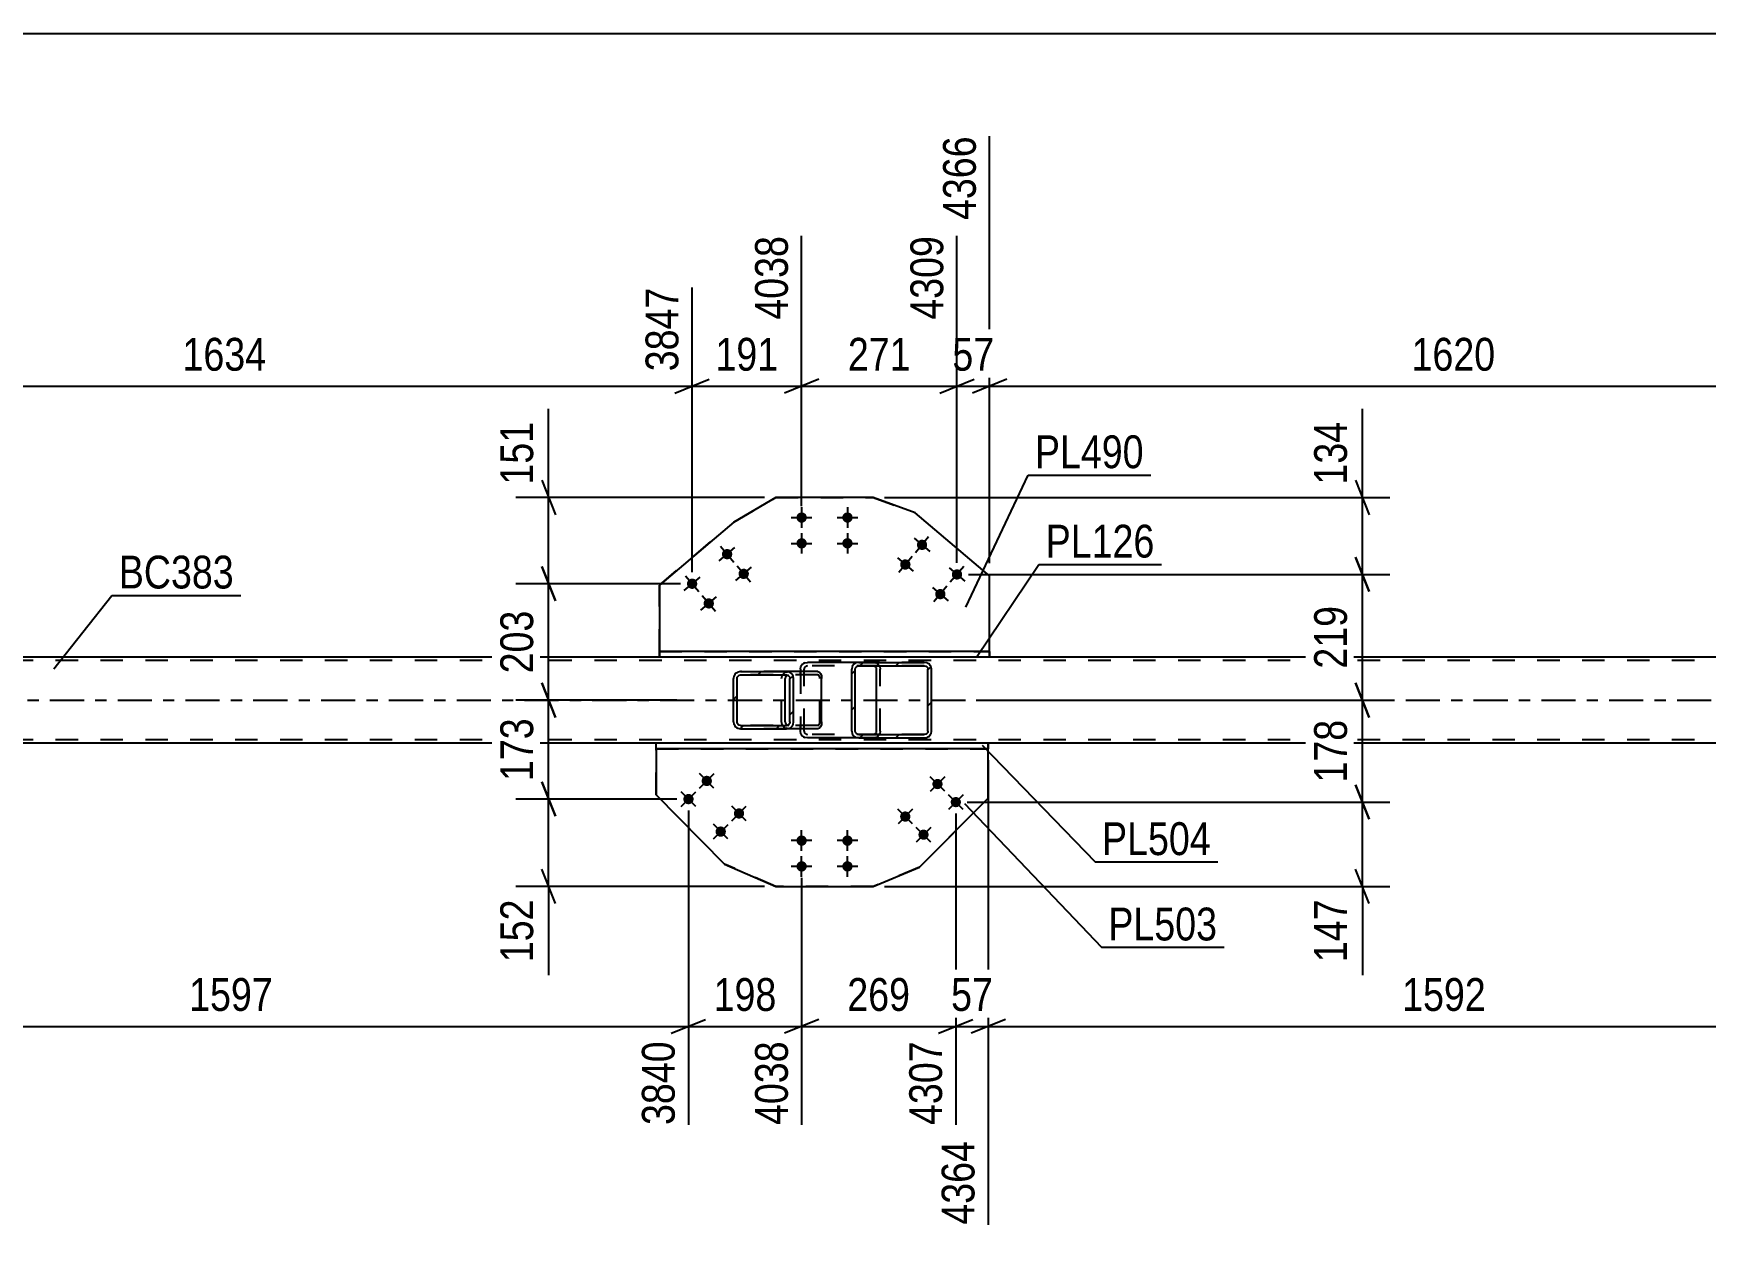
# Model space of a CAD drawing. Header units: millimetres. Extents: x 0 to 1189, y 0 to 841.
# Drawn here: x 207 to 353, y 301.8 to 406.4 of the extents above; entities that cross this region are included whole.
import ezdxf

# ---------------------------------------------------------------- set-up
doc = ezdxf.new("R2010")
doc.units = ezdxf.units.MM
doc.linetypes.add('DXK_LINE_DOT2', pattern=[3.9198, 1.9599, -1.9599])
doc.linetypes.add('DXK_LINE_DOT3', pattern=[5.9187, 2.979, -0.9799, 0.9799, -0.9799])
doc.styles.add('Arial Narrow', font='ARIALN.TTF', dxfattribs={"height": 0.2})

# ---------------------------------------------------------------- blocks, each defined once
blk = doc.blocks.new('Part-570348649-49616 - 49615')
at = {"linetype": 'Continuous'}
h = blk.add_hatch(dxfattribs=at)
h.set_pattern_fill('', scale=0.7, style=0, pattern_type=0)
h.set_pattern_definition([(45, (273.351, 350.3297), (-1.57154, 1.57154), [])])
h.paths.add_polyline_path([(273.4, 350.1), (273.35, 350.33), (273.21, 350.52), (273.01, 350.65), (272.77, 350.7), (268.77, 350.7), (268.53, 350.65), (268.33, 350.52), (268.19, 350.33), (268.14, 350.1), (268.14, 346.3), (268.19, 346.07), (268.33, 345.88), (268.53, 345.75), (268.77, 345.7), (272.77, 345.7), (273.01, 345.75), (273.21, 345.88), (273.35, 346.07), (273.4, 346.3)])
h.paths.add_polyline_path([(273.06, 346.19), (272.99, 346.09), (272.89, 346.02), (272.77, 346), (268.77, 346), (268.65, 346.02), (268.55, 346.09), (268.48, 346.19), (268.46, 346.3), (268.46, 350.1), (268.48, 350.21), (268.55, 350.31), (268.65, 350.38), (268.77, 350.4), (272.77, 350.4), (272.89, 350.38), (272.99, 350.31), (273.06, 350.21), (273.08, 350.1), (273.08, 346.3)])
at = {"color": 2, "linetype": 'Continuous'}
for p, q in [((268.77, 350.7), (268.53, 350.65)), ((268.55, 350.31), (268.65, 350.38)), ((268.65, 350.38), (268.77, 350.4)), ((268.77, 350.7), (272.77, 350.7)), ((268.77, 350.4), (272.77, 350.4)), ((272.86, 350.38), (272.76, 350.31)), ((275.53, 350.7), (272.77, 350.7)), ((273.01, 350.65), (272.77, 350.7)), ((272.77, 350.4), (272.89, 350.38)), ((272.86, 350.38), (272.87, 350.38)), ((272.89, 350.38), (272.99, 350.31)), ((275.53, 350.7), (275.65, 350.65)), ((275.65, 350.65), (275.76, 350.52)), ((275.76, 350.52), (275.83, 350.33)), ((268.19, 350.33), (268.14, 350.1)), ((268.14, 346.3), (268.14, 350.1)), ((268.46, 350.1), (268.48, 350.21)), ((268.46, 346.3), (268.46, 350.1)), ((268.48, 350.21), (268.55, 350.31)), ((272.69, 350.21), (272.66, 350.1)), ((272.66, 346.3), (272.66, 350.1)), ((272.76, 350.31), (272.69, 350.21)), ((272.99, 350.31), (273.06, 350.21)), ((273.06, 350.21), (273.08, 350.1)), ((273.08, 346.3), (273.08, 350.1)), ((273.4, 350.1), (273.35, 350.33)), ((273.4, 346.3), (273.4, 350.1)), ((275.83, 350.33), (275.85, 350.1)), ((275.85, 346.3), (275.85, 350.1)), ((268.14, 346.3), (268.19, 346.07)), ((268.48, 346.19), (268.46, 346.3)), ((268.55, 346.09), (268.48, 346.19)), ((268.65, 346.02), (268.55, 346.09)), ((268.77, 346), (268.65, 346.02)), ((268.77, 346), (272.77, 346)), ((272.66, 346.3), (272.69, 346.19)), ((272.69, 346.19), (272.76, 346.09)), ((272.76, 346.09), (272.86, 346.02)), ((272.89, 346.02), (272.77, 346)), ((272.86, 346.02), (272.87, 346.02)), ((272.99, 346.09), (272.89, 346.02)), ((273.06, 346.19), (272.99, 346.09)), ((273.08, 346.3), (273.06, 346.19)), ((273.35, 346.07), (273.4, 346.3)), ((275.83, 346.07), (275.76, 345.88)), ((275.85, 346.3), (275.83, 346.07)), ((268.53, 345.75), (268.77, 345.7)), ((268.77, 345.7), (272.77, 345.7)), ((272.77, 345.7), (273.01, 345.75)), ((275.53, 345.7), (272.77, 345.7)), ((275.65, 345.75), (275.53, 345.7)), ((275.76, 345.88), (275.65, 345.75))]:
    blk.add_line(p, q, dxfattribs=at)
at = {"color": 7, "linetype": 'DXK_LINE_DOT2'}
for p, q in [((272.77, 350.7), (268.77, 350.7)), ((275.53, 350.4), (268.77, 350.4)), ((272.74, 350.65), (272.98, 350.7)), ((272.87, 350.38), (272.98, 350.4)), ((273.99, 350.4), (273.99, 350.7)), ((275.59, 350.38), (275.53, 350.4)), ((275.64, 350.31), (275.59, 350.38)), ((272.35, 350.1), (272.4, 350.33)), ((272.35, 346.3), (272.35, 350.1)), ((275.68, 350.21), (275.64, 350.31)), ((275.69, 350.1), (275.68, 350.21)), ((275.69, 346.3), (275.69, 350.1)), ((275.53, 346), (268.77, 346)), ((272.4, 346.07), (272.35, 346.3)), ((272.87, 346.02), (272.98, 346)), ((273.99, 345.7), (273.99, 346)), ((275.53, 346), (275.59, 346.02)), ((275.59, 346.02), (275.64, 346.09)), ((275.64, 346.09), (275.68, 346.19)), ((275.68, 346.19), (275.69, 346.3)), ((272.77, 345.7), (268.77, 345.7)), ((272.98, 345.7), (272.74, 345.75))]:
    blk.add_line(p, q, dxfattribs=at)
at = {"color": 2, "linetype": 'Continuous'}
for centre, start, end in [((268.76, 350.08), 111.1027, 156.0528), ((272.79, 350.08), 23.9472, 68.8973), ((268.76, 346.32), 203.9472, 248.8973), ((272.79, 346.32), 291.1027, 336.0528)]:
    blk.add_arc(centre, 0.616, start, end, dxfattribs=at)
at = {"color": 7, "linetype": 'DXK_LINE_DOT2'}
for centre, start, end in [((272.96, 350.08), 111.1035, 156.0537), ((272.96, 346.32), 203.9463, 248.8965)]:
    blk.add_arc(centre, 0.616, start, end, dxfattribs=at)
blk = doc.blocks.new('Part-570348649-49624 - 49615')
at = {"linetype": 'Continuous'}
h = blk.add_hatch(dxfattribs=at)
h.set_pattern_fill('', scale=0.7, style=0, pattern_type=0)
h.set_pattern_definition([(45, (285.3987, 351.1297), (-1.57154, 1.57154), [])])
h.paths.add_polyline_path([(285.45, 350.9), (285.4, 351.13), (285.26, 351.32), (285.06, 351.45), (284.81, 351.5), (279.1, 351.5), (278.86, 351.45), (278.65, 351.32), (278.52, 351.13), (278.47, 350.9), (278.47, 345.5), (278.52, 345.27), (278.65, 345.08), (278.86, 344.95), (279.1, 344.9), (284.81, 344.9), (285.06, 344.95), (285.26, 345.08), (285.4, 345.27), (285.45, 345.5)])
h.paths.add_polyline_path([(285.11, 345.39), (285.04, 345.29), (284.93, 345.22), (284.81, 345.2), (279.1, 345.2), (278.98, 345.22), (278.88, 345.29), (278.81, 345.39), (278.78, 345.5), (278.78, 350.9), (278.81, 351.01), (278.88, 351.11), (278.98, 351.18), (279.1, 351.2), (284.81, 351.2), (284.93, 351.18), (285.04, 351.11), (285.11, 351.01), (285.13, 350.9), (285.13, 345.5)])
at = {"color": 2, "linetype": 'Continuous'}
for p, q in [((273.99, 350.9), (274.04, 351.13)), ((273.99, 350.9), (273.99, 350.7)), ((274.38, 351.45), (274.62, 351.5)), ((279.1, 351.5), (274.62, 351.5)), ((278.52, 351.13), (278.47, 350.9)), ((278.47, 345.5), (278.47, 350.9)), ((278.78, 350.9), (278.81, 351.01)), ((278.78, 345.5), (278.78, 350.9)), ((278.81, 351.01), (278.88, 351.11)), ((279.1, 351.5), (278.86, 351.45)), ((278.88, 351.11), (278.98, 351.18)), ((278.98, 351.18), (279.1, 351.2)), ((279.1, 351.5), (284.81, 351.5)), ((279.1, 351.2), (284.81, 351.2)), ((280.46, 351.18), (280.33, 351.2)), ((280.56, 351.11), (280.46, 351.18)), ((280.63, 351.01), (280.56, 351.11)), ((280.65, 350.9), (280.63, 351.01)), ((280.65, 345.5), (280.65, 350.9)), ((285.06, 351.45), (284.81, 351.5)), ((284.81, 351.2), (284.93, 351.18)), ((284.93, 351.18), (285.04, 351.11)), ((285.04, 351.11), (285.11, 351.01)), ((285.11, 351.01), (285.13, 350.9)), ((285.13, 345.5), (285.13, 350.9)), ((285.45, 350.9), (285.4, 351.13)), ((285.45, 345.5), (285.45, 350.9)), ((273.99, 345.5), (273.99, 345.7)), ((274.04, 345.27), (273.99, 345.5)), ((274.62, 344.9), (274.38, 344.95)), ((279.1, 344.9), (274.62, 344.9)), ((278.47, 345.5), (278.52, 345.27)), ((278.81, 345.39), (278.78, 345.5)), ((278.88, 345.29), (278.81, 345.39)), ((278.86, 344.95), (279.1, 344.9)), ((278.98, 345.22), (278.88, 345.29)), ((279.1, 345.2), (278.98, 345.22)), ((279.1, 345.2), (284.81, 345.2)), ((279.1, 344.9), (284.81, 344.9)), ((280.33, 345.2), (280.46, 345.22)), ((280.46, 345.22), (280.56, 345.29)), ((280.56, 345.29), (280.63, 345.39)), ((280.63, 345.39), (280.65, 345.5)), ((284.93, 345.22), (284.81, 345.2)), ((284.81, 344.9), (285.06, 344.95)), ((285.04, 345.29), (284.93, 345.22)), ((285.11, 345.39), (285.04, 345.29)), ((285.13, 345.5), (285.11, 345.39)), ((285.4, 345.27), (285.45, 345.5))]:
    blk.add_line(p, q, dxfattribs=at)
at = {"color": 7, "linetype": 'DXK_LINE_DOT2'}
for p, q in [((273.99, 350.7), (273.99, 345.7)), ((274.33, 351.01), (274.31, 350.9)), ((274.31, 345.5), (274.31, 350.9)), ((274.4, 351.11), (274.33, 351.01)), ((274.5, 351.18), (274.4, 351.11)), ((274.62, 351.2), (274.5, 351.18)), ((284.81, 351.2), (274.62, 351.2)), ((284.81, 351.5), (279.1, 351.5)), ((280.33, 351.5), (280.58, 351.45)), ((280.92, 351.13), (280.97, 350.9)), ((280.97, 345.5), (280.97, 350.9)), ((274.31, 345.5), (274.33, 345.39)), ((274.33, 345.39), (274.4, 345.29)), ((274.4, 345.29), (274.5, 345.22)), ((274.5, 345.22), (274.62, 345.2)), ((284.81, 345.2), (274.62, 345.2)), ((280.33, 344.9), (279.1, 344.9)), ((280.58, 344.95), (280.33, 344.9)), ((280.33, 344.9), (284.81, 344.9)), ((280.97, 345.5), (280.92, 345.27))]:
    blk.add_line(p, q, dxfattribs=at)
at = {"color": 2, "linetype": 'Continuous'}
for centre, start, end in [((274.6, 350.88), 110.9282, 155.8647), ((279.08, 350.88), 110.9291, 155.8657), ((284.83, 350.88), 24.1343, 69.0709), ((274.6, 345.52), 204.1353, 249.0718), ((279.08, 345.52), 204.1343, 249.0709), ((284.83, 345.52), 290.9291, 335.8657)]:
    blk.add_arc(centre, 0.618, start, end, dxfattribs=at)
at = {"color": 7, "linetype": 'DXK_LINE_DOT2'}
for centre, start, end in [((280.36, 350.88), 24.1353, 69.0718), ((280.36, 345.52), 290.9282, 335.8647)]:
    blk.add_arc(centre, 0.618, start, end, dxfattribs=at)
blk = doc.blocks.new('Part-570348649-49631 - 49615')
at = {"color": 2, "linetype": 'Continuous'}
for p, q in [((261.69, 351.95), (182.86, 351.95)), ((368.65, 351.95), (290.51, 351.95)), ((261.39, 344.45), (184.36, 344.45)), ((367.15, 344.45), (290.39, 344.45))]:
    blk.add_line(p, q, dxfattribs=at)
at = {"color": 7, "linetype": 'DXK_LINE_DOT2'}
for p, q in [((290.51, 351.95), (261.69, 351.95)), ((975.29, 351.65), (143.37, 351.65)), ((975.29, 344.75), (143.37, 344.75)), ((290.39, 344.45), (261.39, 344.45))]:
    blk.add_line(p, q, dxfattribs=at)
at = {"color": 7, "linetype": 'DXK_LINE_DOT3'}
blk.add_line((143.37, 348.2), (975.29, 348.2), dxfattribs=at)
blk = doc.blocks.new('Part-570348649-49680 - 49615')
at = {"color": 2, "linetype": 'Continuous'}
for p, q in [((290.39, 344.45), (261.39, 344.45)), ((261.39, 343.95), (261.39, 344.45)), ((290.39, 343.95), (261.39, 343.95)), ((290.39, 343.95), (290.39, 344.45)), ((290.39, 344.45), (290.39, 343.95))]:
    blk.add_line(p, q, dxfattribs=at)
at = {"color": 7, "linetype": 'DXK_LINE_DOT2'}
for p, q in [((261.39, 343.95), (261.39, 344.45)), ((290.39, 344.45), (290.39, 344.45)), ((290.39, 344.45), (290.39, 344.45)), ((290.39, 343.95), (290.39, 343.95)), ((290.39, 343.95), (290.39, 343.95))]:
    blk.add_line(p, q, dxfattribs=at)
blk = doc.blocks.new('Part-570348649-49696 - 49615')
at = {"color": 2, "linetype": 'Continuous'}
for p, q in [((261.69, 351.95), (261.69, 352.45)), ((290.51, 352.45), (261.69, 352.45)), ((290.51, 351.95), (261.69, 351.95)), ((290.51, 351.95), (290.51, 352.45)), ((290.51, 352.45), (290.51, 351.95))]:
    blk.add_line(p, q, dxfattribs=at)
at = {"color": 7, "linetype": 'DXK_LINE_DOT2'}
for p, q in [((261.69, 352.45), (261.69, 351.95)), ((261.69, 352.45), (261.69, 352.45)), ((261.69, 351.95), (261.69, 351.95)), ((290.51, 352.45), (290.51, 352.45)), ((290.51, 352.45), (290.51, 352.45)), ((290.51, 351.95), (290.51, 351.95)), ((290.51, 351.95), (290.51, 351.95))]:
    blk.add_line(p, q, dxfattribs=at)
blk = doc.blocks.new('Part-570348649-49789 - 49615')
at = {"color": 2, "linetype": 'Continuous'}
for p, q in [((261.39, 343.95), (261.39, 339.93)), ((290.39, 339.66), (290.39, 343.95)), ((267.38, 333.9), (261.39, 339.93)), ((284.4, 333.63), (290.39, 339.66)), ((290.39, 339.66), (290.39, 339.66)), ((267.38, 333.9), (271.85, 331.94)), ((280.35, 331.94), (284.4, 333.63)), ((284.4, 333.63), (284.4, 333.63)), ((271.85, 331.94), (280.35, 331.94)), ((271.85, 331.94), (271.85, 331.94)), ((280.35, 331.94), (280.35, 331.94))]:
    blk.add_line(p, q, dxfattribs=at)
at = {"color": 7, "linetype": 'DXK_LINE_DOT2'}
for p, q in [((290.39, 343.95), (261.39, 343.95)), ((261.39, 343.95), (261.39, 343.95)), ((261.39, 343.95), (290.39, 343.95)), ((261.39, 339.93), (261.39, 343.95)), ((290.39, 343.95), (290.39, 343.95)), ((290.39, 339.66), (290.39, 343.95)), ((290.39, 339.66), (284.4, 333.63)), ((271.85, 331.94), (267.38, 333.9)), ((284.4, 333.63), (280.35, 331.94)), ((280.35, 331.94), (271.85, 331.94))]:
    blk.add_line(p, q, dxfattribs=at)
blk = doc.blocks.new('Part-570348649-49797 - 49615')
at = {"color": 2, "linetype": 'Continuous'}
for p, q in [((271.85, 365.89), (268.18, 363.74)), ((280.35, 365.89), (271.85, 365.89)), ((271.85, 365.89), (271.85, 365.89)), ((284.02, 364.55), (280.35, 365.89)), ((280.35, 365.89), (280.35, 365.89)), ((268.18, 363.74), (261.69, 358.25)), ((268.18, 363.74), (268.18, 363.74)), ((290.51, 359.06), (284.02, 364.55)), ((261.69, 358.25), (261.69, 352.45)), ((261.69, 358.25), (261.69, 358.25)), ((290.51, 352.45), (290.51, 359.06))]:
    blk.add_line(p, q, dxfattribs=at)
at = {"color": 7, "linetype": 'DXK_LINE_DOT2'}
for p, q in [((268.18, 363.74), (271.85, 365.89)), ((271.85, 365.89), (280.35, 365.89)), ((280.35, 365.89), (284.02, 364.55)), ((261.69, 358.25), (268.18, 363.74)), ((261.69, 352.45), (261.69, 358.25)), ((290.51, 352.45), (290.51, 359.06)), ((261.69, 352.45), (290.51, 352.45)), ((261.69, 352.45), (261.69, 352.45)), ((290.51, 352.45), (261.69, 352.45)), ((290.51, 352.45), (290.51, 352.45))]:
    blk.add_line(p, q, dxfattribs=at)
blk = doc.blocks.new('Bolt-570348649-49871 - 49615')
at = {"linetype": 'Continuous'}
for points in [[(266.13, 340.83), (266.06, 340.77), (265.98, 340.73), (265.89, 340.71), (265.79, 340.7), (265.7, 340.72), (265.61, 340.75), (265.53, 340.8), (265.47, 340.87), (265.42, 340.95), (265.38, 341.04), (265.37, 341.13), (265.37, 341.22), (265.4, 341.31), (265.44, 341.4), (265.5, 341.47), (265.57, 341.53), (265.66, 341.57), (265.75, 341.6), (265.84, 341.6), (265.94, 341.59), (266.02, 341.55), (266.1, 341.5), (266.17, 341.43), (266.22, 341.35), (266.25, 341.27), (266.27, 341.17), (266.26, 341.08), (266.24, 340.99), (266.19, 340.9)], [(264.54, 339.25), (264.46, 339.19), (264.38, 339.15), (264.29, 339.12), (264.2, 339.12), (264.1, 339.13), (264.01, 339.17), (263.94, 339.22), (263.87, 339.28), (263.82, 339.36), (263.79, 339.45), (263.77, 339.54), (263.78, 339.64), (263.8, 339.73), (263.84, 339.81), (263.9, 339.89), (263.98, 339.94), (264.06, 339.99), (264.15, 340.01), (264.25, 340.02), (264.34, 340), (264.43, 339.97), (264.5, 339.91), (264.57, 339.85), (264.62, 339.77), (264.66, 339.68), (264.67, 339.59), (264.66, 339.49), (264.64, 339.4), (264.6, 339.32)], [(268.95, 337.99), (268.88, 337.93), (268.8, 337.89), (268.7, 337.87), (268.61, 337.86), (268.52, 337.88), (268.43, 337.91), (268.35, 337.96), (268.28, 338.03), (268.23, 338.11), (268.2, 338.2), (268.19, 338.29), (268.19, 338.38), (268.22, 338.48), (268.26, 338.56), (268.32, 338.63), (268.39, 338.69), (268.48, 338.73), (268.57, 338.76), (268.66, 338.76), (268.75, 338.75), (268.84, 338.71), (268.92, 338.66), (268.99, 338.59), (269.04, 338.52), (269.07, 338.43), (269.08, 338.33), (269.08, 338.24), (269.05, 338.15), (269.01, 338.07)], [(267.36, 336.41), (267.28, 336.35), (267.2, 336.31), (267.11, 336.28), (267.01, 336.28), (266.92, 336.29), (266.83, 336.33), (266.75, 336.38), (266.69, 336.45), (266.64, 336.52), (266.6, 336.61), (266.59, 336.71), (266.59, 336.8), (266.62, 336.89), (266.66, 336.97), (266.72, 337.05), (266.79, 337.11), (266.88, 337.15), (266.97, 337.17), (267.06, 337.18), (267.16, 337.16), (267.24, 337.13), (267.32, 337.08), (267.39, 337.01), (267.44, 336.93), (267.47, 336.84), (267.49, 336.75), (267.48, 336.66), (267.46, 336.56), (267.42, 336.48)]]:
    blk.add_hatch(color=1, dxfattribs=at).paths.add_polyline_path(points)
at = {"color": 1, "linetype": 'Continuous'}
for p, q in [((265.18, 340.52), (266.46, 341.79)), ((266.45, 340.51), (265.18, 341.79)), ((263.58, 338.93), (264.86, 340.2)), ((264.85, 338.93), (263.59, 340.2)), ((268, 337.68), (269.27, 338.95)), ((269.27, 337.67), (268, 338.95)), ((267.67, 336.09), (266.4, 337.37)), ((266.4, 336.09), (267.68, 337.36))]:
    blk.add_line(p, q, dxfattribs=at)
blk = doc.blocks.new('Bolt-570348649-49872 - 49615')
at = {"linetype": 'Continuous'}
for points in [[(274.55, 335.94), (274.54, 335.85), (274.51, 335.76), (274.47, 335.68), (274.4, 335.61), (274.33, 335.55), (274.24, 335.51), (274.15, 335.49), (274.06, 335.49), (273.96, 335.51), (273.88, 335.55), (273.8, 335.61), (273.74, 335.68), (273.69, 335.76), (273.66, 335.85), (273.65, 335.94), (273.66, 336.04), (273.69, 336.13), (273.74, 336.21), (273.8, 336.28), (273.88, 336.33), (273.96, 336.37), (274.06, 336.39), (274.15, 336.39), (274.24, 336.37), (274.33, 336.33), (274.4, 336.28), (274.47, 336.21), (274.51, 336.13), (274.54, 336.04)], [(278.55, 335.94), (278.54, 335.85), (278.51, 335.76), (278.47, 335.68), (278.4, 335.61), (278.33, 335.55), (278.24, 335.51), (278.15, 335.49), (278.06, 335.49), (277.96, 335.51), (277.88, 335.55), (277.8, 335.61), (277.74, 335.68), (277.69, 335.76), (277.66, 335.85), (277.65, 335.94), (277.66, 336.04), (277.69, 336.13), (277.74, 336.21), (277.8, 336.28), (277.88, 336.33), (277.96, 336.37), (278.06, 336.39), (278.15, 336.39), (278.24, 336.37), (278.33, 336.33), (278.4, 336.28), (278.47, 336.21), (278.51, 336.13), (278.54, 336.04)], [(274.55, 333.69), (274.54, 333.6), (274.51, 333.51), (274.47, 333.43), (274.4, 333.36), (274.33, 333.3), (274.24, 333.26), (274.15, 333.24), (274.06, 333.24), (273.96, 333.26), (273.88, 333.3), (273.8, 333.36), (273.74, 333.43), (273.69, 333.51), (273.66, 333.6), (273.65, 333.69), (273.66, 333.79), (273.69, 333.88), (273.74, 333.96), (273.8, 334.03), (273.88, 334.08), (273.96, 334.12), (274.06, 334.14), (274.15, 334.14), (274.24, 334.12), (274.33, 334.08), (274.4, 334.03), (274.47, 333.96), (274.51, 333.88), (274.54, 333.79)], [(278.55, 333.69), (278.54, 333.6), (278.51, 333.51), (278.47, 333.43), (278.4, 333.36), (278.33, 333.3), (278.24, 333.26), (278.15, 333.24), (278.06, 333.24), (277.96, 333.26), (277.88, 333.3), (277.8, 333.36), (277.74, 333.43), (277.69, 333.51), (277.66, 333.6), (277.65, 333.69), (277.66, 333.79), (277.69, 333.88), (277.74, 333.96), (277.8, 334.03), (277.88, 334.08), (277.96, 334.12), (278.06, 334.14), (278.15, 334.14), (278.24, 334.12), (278.33, 334.08), (278.4, 334.03), (278.47, 333.96), (278.51, 333.88), (278.54, 333.79)]]:
    blk.add_hatch(color=1, dxfattribs=at).paths.add_polyline_path(points)
at = {"color": 1, "linetype": 'Continuous'}
for p, q in [((275, 335.94), (273.2, 335.94)), ((274.1, 335.04), (274.1, 336.84)), ((279, 335.94), (277.2, 335.94)), ((278.1, 335.04), (278.1, 336.84)), ((274.1, 332.79), (274.1, 334.59)), ((278.1, 332.79), (278.1, 334.59)), ((275, 333.69), (273.2, 333.69)), ((279, 333.69), (277.2, 333.69))]:
    blk.add_line(p, q, dxfattribs=at)
blk = doc.blocks.new('Bolt-570348649-49873 - 49615')
at = {"linetype": 'Continuous'}
for points in [[(285.65, 340.56, -1), (286.28, 341.2, -1)], [(287.25, 338.98, -1), (287.88, 339.62, -1)], [(282.83, 337.72, -1), (283.47, 338.36, -1)], [(284.43, 336.14, -1), (285.06, 336.78, -1)]]:
    blk.add_hatch(color=1, dxfattribs=at).paths.add_polyline_path(points)
at = {"color": 1, "linetype": 'Continuous'}
for p, q in [((286.61, 340.25), (285.33, 341.52)), ((286.6, 341.52), (285.33, 340.24)), ((283.78, 338.68), (282.52, 337.41)), ((288.2, 339.94), (286.93, 338.66)), ((288.2, 338.66), (286.93, 339.93)), ((283.79, 337.41), (282.51, 338.68)), ((285.38, 337.1), (284.11, 335.82)), ((285.38, 335.82), (284.11, 337.09))]:
    blk.add_line(p, q, dxfattribs=at)
blk = doc.blocks.new('Bolt-570348649-49890 - 49615')
at = {"linetype": 'Continuous'}
for points in [[(284.95, 361.47), (284.89, 361.4), (284.81, 361.35), (284.72, 361.32), (284.62, 361.31), (284.53, 361.32), (284.44, 361.34), (284.36, 361.39), (284.29, 361.45), (284.23, 361.52), (284.19, 361.61), (284.16, 361.7), (284.16, 361.79), (284.18, 361.88), (284.21, 361.97), (284.27, 362.05), (284.33, 362.11), (284.41, 362.16), (284.5, 362.2), (284.6, 362.21), (284.69, 362.2), (284.78, 362.18), (284.86, 362.13), (284.94, 362.07), (284.99, 362), (285.03, 361.91), (285.06, 361.82), (285.06, 361.73), (285.04, 361.63), (285.01, 361.55)], [(283.5, 359.75), (283.43, 359.69), (283.35, 359.64), (283.26, 359.6), (283.17, 359.59), (283.08, 359.6), (282.99, 359.62), (282.9, 359.67), (282.83, 359.73), (282.77, 359.8), (282.73, 359.89), (282.71, 359.98), (282.71, 360.07), (282.72, 360.17), (282.76, 360.25), (282.81, 360.33), (282.88, 360.4), (282.96, 360.45), (283.05, 360.48), (283.14, 360.49), (283.24, 360.48), (283.33, 360.46), (283.41, 360.41), (283.48, 360.35), (283.54, 360.28), (283.58, 360.19), (283.6, 360.1), (283.61, 360.01), (283.59, 359.92), (283.55, 359.83)], [(288.01, 358.88), (287.94, 358.82), (287.86, 358.77), (287.77, 358.74), (287.68, 358.73), (287.58, 358.73), (287.49, 358.76), (287.41, 358.8), (287.34, 358.86), (287.28, 358.94), (287.24, 359.02), (287.22, 359.11), (287.22, 359.21), (287.23, 359.3), (287.27, 359.39), (287.32, 359.47), (287.39, 359.53), (287.47, 359.58), (287.56, 359.61), (287.65, 359.62), (287.74, 359.62), (287.83, 359.59), (287.92, 359.55), (287.99, 359.49), (288.05, 359.41), (288.09, 359.33), (288.11, 359.24), (288.11, 359.14), (288.1, 359.05), (288.06, 358.96)], [(286.55, 357.17), (286.49, 357.1), (286.41, 357.05), (286.32, 357.02), (286.22, 357.01), (286.13, 357.01), (286.04, 357.04), (285.96, 357.09), (285.89, 357.15), (285.83, 357.22), (285.79, 357.31), (285.76, 357.4), (285.76, 357.49), (285.78, 357.58), (285.81, 357.67), (285.87, 357.75), (285.94, 357.81), (286.01, 357.86), (286.1, 357.89), (286.2, 357.91), (286.29, 357.9), (286.38, 357.87), (286.46, 357.83), (286.54, 357.77), (286.59, 357.69), (286.63, 357.61), (286.66, 357.52), (286.66, 357.42), (286.64, 357.33), (286.61, 357.24)]]:
    blk.add_hatch(color=1, dxfattribs=at).paths.add_polyline_path(points)
at = {"color": 1, "linetype": 'Continuous'}
for p, q in [((283.92, 362.34), (285.3, 361.18)), ((285.19, 362.45), (284.03, 361.07)), ((282.47, 360.62), (283.84, 359.46)), ((283.74, 360.73), (282.58, 359.35)), ((286.98, 359.76), (288.35, 358.59)), ((288.25, 359.86), (287.08, 358.49)), ((285.52, 358.04), (286.9, 356.88)), ((286.79, 358.14), (285.63, 356.77))]:
    blk.add_line(p, q, dxfattribs=at)
blk = doc.blocks.new('Bolt-570348649-49891 - 49615')
at = {"linetype": 'Continuous'}
for points in [[(274.55, 364.14), (274.54, 364.05), (274.51, 363.96), (274.47, 363.88), (274.4, 363.81), (274.33, 363.75), (274.24, 363.71), (274.15, 363.69), (274.06, 363.69), (273.96, 363.71), (273.88, 363.75), (273.8, 363.81), (273.74, 363.88), (273.69, 363.96), (273.66, 364.05), (273.65, 364.14), (273.66, 364.24), (273.69, 364.33), (273.74, 364.41), (273.8, 364.48), (273.88, 364.53), (273.96, 364.57), (274.06, 364.59), (274.15, 364.59), (274.24, 364.57), (274.33, 364.53), (274.4, 364.48), (274.47, 364.41), (274.51, 364.33), (274.54, 364.24)], [(278.55, 364.14), (278.54, 364.05), (278.51, 363.96), (278.47, 363.88), (278.4, 363.81), (278.33, 363.75), (278.24, 363.71), (278.15, 363.69), (278.06, 363.69), (277.96, 363.71), (277.88, 363.75), (277.8, 363.81), (277.74, 363.88), (277.69, 363.96), (277.66, 364.05), (277.65, 364.14), (277.66, 364.24), (277.69, 364.33), (277.74, 364.41), (277.8, 364.48), (277.88, 364.53), (277.96, 364.57), (278.06, 364.59), (278.15, 364.59), (278.24, 364.57), (278.33, 364.53), (278.4, 364.48), (278.47, 364.41), (278.51, 364.33), (278.54, 364.24)], [(274.55, 361.89), (274.54, 361.8), (274.51, 361.71), (274.47, 361.63), (274.4, 361.56), (274.33, 361.5), (274.24, 361.46), (274.15, 361.44), (274.06, 361.44), (273.96, 361.46), (273.88, 361.5), (273.8, 361.56), (273.74, 361.63), (273.69, 361.71), (273.66, 361.8), (273.65, 361.89), (273.66, 361.99), (273.69, 362.08), (273.74, 362.16), (273.8, 362.23), (273.88, 362.28), (273.96, 362.32), (274.06, 362.34), (274.15, 362.34), (274.24, 362.32), (274.33, 362.28), (274.4, 362.23), (274.47, 362.16), (274.51, 362.08), (274.54, 361.99)], [(278.55, 361.89), (278.54, 361.8), (278.51, 361.71), (278.47, 361.63), (278.4, 361.56), (278.33, 361.5), (278.24, 361.46), (278.15, 361.44), (278.06, 361.44), (277.96, 361.46), (277.88, 361.5), (277.8, 361.56), (277.74, 361.63), (277.69, 361.71), (277.66, 361.8), (277.65, 361.89), (277.66, 361.99), (277.69, 362.08), (277.74, 362.16), (277.8, 362.23), (277.88, 362.28), (277.96, 362.32), (278.06, 362.34), (278.15, 362.34), (278.24, 362.32), (278.33, 362.28), (278.4, 362.23), (278.47, 362.16), (278.51, 362.08), (278.54, 361.99)]]:
    blk.add_hatch(color=1, dxfattribs=at).paths.add_polyline_path(points)
at = {"color": 1, "linetype": 'Continuous'}
for p, q in [((274.1, 365.04), (274.1, 363.24)), ((278.1, 365.04), (278.1, 363.24)), ((273.2, 364.14), (275, 364.14)), ((277.2, 364.14), (279, 364.14)), ((274.1, 362.79), (274.1, 360.99)), ((278.1, 362.79), (278.1, 360.99)), ((273.2, 361.89), (275, 361.89)), ((277.2, 361.89), (279, 361.89))]:
    blk.add_line(p, q, dxfattribs=at)
blk = doc.blocks.new('Bolt-570348649-49892 - 49615')
at = {"linetype": 'Continuous'}
for points in [[(267.94, 361.24), (267.99, 361.16), (268.03, 361.07), (268.04, 360.98), (268.04, 360.89), (268.02, 360.79), (267.98, 360.71), (267.92, 360.64), (267.85, 360.57), (267.76, 360.53), (267.67, 360.5), (267.58, 360.5), (267.49, 360.51), (267.4, 360.54), (267.32, 360.59), (267.25, 360.66), (267.2, 360.73), (267.16, 360.82), (267.15, 360.91), (267.15, 361.01), (267.17, 361.1), (267.21, 361.18), (267.27, 361.26), (267.34, 361.32), (267.42, 361.36), (267.51, 361.39), (267.61, 361.4), (267.7, 361.38), (267.79, 361.35), (267.87, 361.3)], [(269.39, 359.52), (269.44, 359.44), (269.48, 359.35), (269.5, 359.26), (269.49, 359.17), (269.47, 359.08), (269.43, 358.99), (269.37, 358.92), (269.3, 358.86), (269.22, 358.81), (269.13, 358.79), (269.03, 358.78), (268.94, 358.79), (268.85, 358.82), (268.77, 358.87), (268.7, 358.94), (268.65, 359.02), (268.62, 359.1), (268.6, 359.2), (268.6, 359.29), (268.62, 359.38), (268.66, 359.47), (268.72, 359.54), (268.79, 359.6), (268.88, 359.65), (268.97, 359.67), (269.06, 359.68), (269.15, 359.67), (269.24, 359.63), (269.32, 359.58)], [(264.88, 358.65), (264.94, 358.58), (264.97, 358.49), (264.99, 358.4), (264.99, 358.3), (264.96, 358.21), (264.92, 358.13), (264.87, 358.05), (264.79, 357.99), (264.71, 357.95), (264.62, 357.92), (264.53, 357.91), (264.43, 357.93), (264.34, 357.96), (264.26, 358.01), (264.2, 358.07), (264.14, 358.15), (264.11, 358.24), (264.09, 358.33), (264.09, 358.42), (264.12, 358.52), (264.16, 358.6), (264.22, 358.67), (264.29, 358.73), (264.37, 358.78), (264.46, 358.81), (264.55, 358.81), (264.65, 358.8), (264.74, 358.77), (264.82, 358.72)], [(266.34, 356.94), (266.39, 356.86), (266.43, 356.77), (266.44, 356.68), (266.44, 356.58), (266.42, 356.49), (266.38, 356.41), (266.32, 356.33), (266.25, 356.27), (266.16, 356.23), (266.07, 356.2), (265.98, 356.2), (265.89, 356.21), (265.8, 356.24), (265.72, 356.29), (265.65, 356.35), (265.6, 356.43), (265.56, 356.52), (265.54, 356.61), (265.55, 356.71), (265.57, 356.8), (265.61, 356.88), (265.67, 356.96), (265.74, 357.02), (265.82, 357.06), (265.91, 357.09), (266.01, 357.09), (266.1, 357.08), (266.19, 357.05), (266.27, 357)]]:
    blk.add_hatch(color=1, dxfattribs=at).paths.add_polyline_path(points)
at = {"color": 1, "linetype": 'Continuous'}
for p, q in [((266.91, 360.37), (268.28, 361.53)), ((267.01, 361.63), (268.18, 360.26)), ((268.36, 358.65), (269.73, 359.81)), ((268.47, 359.92), (269.63, 358.54)), ((263.85, 357.78), (265.23, 358.94)), ((263.96, 359.05), (265.12, 357.68)), ((265.31, 356.06), (266.68, 357.23)), ((265.41, 357.33), (266.57, 355.96))]:
    blk.add_line(p, q, dxfattribs=at)
blk = doc.blocks.new('StraightDimension-570348649-63611 - 49615')
at = {"color": 7, "linetype": 'Continuous'}
for p, q in [((251.41, 359.86), (252.61, 356.86)), ((263.54, 358.36), (249.16, 358.36)), ((252.01, 348.2), (252.01, 358.36)), ((252.61, 346.7), (251.41, 349.7)), ((263.22, 348.2), (249.16, 348.2))]:
    blk.add_line(p, q, dxfattribs=at)
at = {"color": 0}
blk.add_wipeout([(251.26, 356.62), (247.06, 356.62), (247.06, 349.94), (251.26, 349.94)], dxfattribs=at)
at = {"color": 3, "style": 'Arial Narrow'}
blk.add_text('203', height=2.863, rotation=90.0002, dxfattribs=at).set_placement((250.66, 350.54))
blk = doc.blocks.new('StraightDimension-570348649-53683 - 49615')
at = {"color": 7, "linetype": 'Continuous'}
for p, q in [((184.36, 342.95), (184.36, 302.42)), ((264.22, 338.57), (264.22, 311.12)), ((185.86, 320.33), (182.86, 319.13)), ((184.36, 319.73), (264.22, 319.73)), ((262.72, 319.13), (265.72, 320.33))]:
    blk.add_line(p, q, dxfattribs=at)
at = {"color": 0}
blk.add_wipeout([(228.55, 320.48), (228.55, 324.68), (220.03, 324.68), (220.03, 320.48)], dxfattribs=at)
at = {"color": 3, "style": 'Arial Narrow'}
blk.add_text('1597', height=2.863, dxfattribs=at).set_placement((220.63, 321.08))
at = {"color": 0, "linetype": 'Continuous'}
blk.add_wipeout([(263.62, 319.03), (259.42, 319.03), (259.42, 310.52), (263.62, 310.52)], dxfattribs=at)
at = {"color": 3, "linetype": 'Continuous', "style": 'Arial Narrow'}
blk.add_text('3840', height=2.863, rotation=90.0002, dxfattribs=at).set_placement((263.02, 311.12))
blk = doc.blocks.new('StraightDimension-570348649-53681 - 49615')
at = {"color": 7, "linetype": 'Continuous'}
for p, q in [((287.56, 338.3), (287.56, 311.12)), ((274.1, 332.69), (274.1, 311.12)), ((275.6, 320.33), (272.6, 319.13)), ((274.1, 319.73), (287.56, 319.73)), ((286.06, 319.13), (289.06, 320.33))]:
    blk.add_line(p, q, dxfattribs=at)
at = {"color": 0}
blk.add_wipeout([(284.18, 320.48), (284.18, 324.68), (277.49, 324.68), (277.49, 320.48)], dxfattribs=at)
at = {"color": 3, "style": 'Arial Narrow'}
blk.add_text('269', height=2.863, dxfattribs=at).set_placement((278.09, 321.08))
at = {"color": 0, "linetype": 'Continuous'}
blk.add_wipeout([(286.96, 319.03), (282.76, 319.03), (282.76, 310.52), (286.96, 310.52)], dxfattribs=at)
at = {"color": 3, "linetype": 'Continuous', "style": 'Arial Narrow'}
blk.add_text('4307', height=2.863, rotation=90.0002, dxfattribs=at).set_placement((286.36, 311.12))
blk = doc.blocks.new('StraightDimension-570348649-51366 - 49615')
at = {"color": 7, "linetype": 'Continuous'}
for p, q in [((290.51, 360.17), (290.51, 397.43)), ((371.5, 357.94), (371.5, 384.23)), ((292.01, 376.21), (289.01, 375.01)), ((290.51, 375.61), (371.5, 375.61)), ((370, 375.01), (373, 376.21))]:
    blk.add_line(p, q, dxfattribs=at)
at = {"color": 0}
blk.add_wipeout([(335.26, 376.36), (335.26, 380.56), (326.75, 380.56), (326.75, 376.36)], dxfattribs=at)
at = {"color": 3, "style": 'Arial Narrow'}
blk.add_text('1620', height=2.863, dxfattribs=at).set_placement((327.35, 376.96))
at = {"color": 0, "linetype": 'Continuous'}
blk.add_wipeout([(370.9, 384.83), (366.7, 384.83), (366.7, 376.31), (370.9, 376.31)], dxfattribs=at)
at = {"color": 3, "linetype": 'Continuous', "style": 'Arial Narrow'}
blk.add_text('5986', height=2.863, rotation=90.0002, dxfattribs=at).set_placement((370.3, 376.91))
blk = doc.blocks.new('StraightDimension-570348649-51367 - 49615')
at = {"color": 7, "linetype": 'Continuous'}
for p, q in [((290.51, 360.17), (290.51, 397.43)), ((287.66, 360.18), (287.66, 388.73)), ((286.16, 375.01), (289.16, 376.21)), ((287.66, 375.61), (290.51, 375.61)), ((292.01, 376.21), (289.01, 375.01))]:
    blk.add_line(p, q, dxfattribs=at)
at = {"color": 0, "linetype": 'Continuous'}
blk.add_wipeout([(289.91, 398.03), (285.71, 398.03), (285.71, 389.51), (289.91, 389.51)], dxfattribs=at)
at = {"color": 0}
blk.add_wipeout([(291.52, 376.36), (291.52, 380.56), (286.66, 380.56), (286.66, 376.36)], dxfattribs=at)
at = {"color": 3, "linetype": 'Continuous', "style": 'Arial Narrow'}
blk.add_text('4366', height=2.863, rotation=90.0002, dxfattribs=at).set_placement((289.31, 390.11))
at = {"color": 3, "style": 'Arial Narrow'}
blk.add_text('57', height=2.863, dxfattribs=at).set_placement((287.26, 376.96))
blk = doc.blocks.new('StraightDimension-570348649-51368 - 49615')
at = {"color": 7, "linetype": 'Continuous'}
for p, q in [((274.1, 365.14), (274.1, 388.73)), ((287.66, 360.18), (287.66, 388.73)), ((275.6, 376.21), (272.6, 375.01)), ((274.1, 375.61), (287.66, 375.61)), ((286.16, 375.01), (289.16, 376.21))]:
    blk.add_line(p, q, dxfattribs=at)
at = {"color": 0}
blk.add_wipeout([(284.23, 376.36), (284.23, 380.56), (277.54, 380.56), (277.54, 376.36)], dxfattribs=at)
at = {"color": 3, "style": 'Arial Narrow'}
blk.add_text('271', height=2.863, dxfattribs=at).set_placement((278.14, 376.96))
at = {"color": 0, "linetype": 'Continuous'}
blk.add_wipeout([(287.06, 389.33), (282.86, 389.33), (282.86, 380.81), (287.06, 380.81)], dxfattribs=at)
at = {"color": 3, "linetype": 'Continuous', "style": 'Arial Narrow'}
blk.add_text('4309', height=2.863, rotation=90.0002, dxfattribs=at).set_placement((286.46, 381.41))
blk = doc.blocks.new('StraightDimension-570348649-51369 - 49615')
at = {"color": 7, "linetype": 'Continuous'}
for p, q in [((274.1, 365.14), (274.1, 388.73)), ((264.54, 359.36), (264.54, 384.23)), ((263.04, 375.01), (266.04, 376.21)), ((264.54, 375.61), (274.1, 375.61)), ((275.6, 376.21), (272.6, 375.01))]:
    blk.add_line(p, q, dxfattribs=at)
at = {"color": 0}
blk.add_wipeout([(272.66, 376.36), (272.66, 380.56), (265.98, 380.56), (265.98, 376.36)], dxfattribs=at)
at = {"color": 3, "style": 'Arial Narrow'}
blk.add_text('191', height=2.863, dxfattribs=at).set_placement((266.58, 376.96))
at = {"color": 0, "linetype": 'Continuous'}
blk.add_wipeout([(273.5, 389.33), (269.3, 389.33), (269.3, 380.81), (273.5, 380.81)], dxfattribs=at)
at = {"color": 3, "linetype": 'Continuous', "style": 'Arial Narrow'}
blk.add_text('4038', height=2.863, rotation=90.0002, dxfattribs=at).set_placement((272.9, 381.41))
blk = doc.blocks.new('StraightDimension-570348649-51370 - 49615')
at = {"color": 7, "linetype": 'Continuous'}
for p, q in [((182.86, 357.83), (182.86, 397.43)), ((264.54, 359.36), (264.54, 384.23)), ((184.36, 376.21), (181.36, 375.01)), ((182.86, 375.61), (264.54, 375.61)), ((263.04, 375.01), (266.04, 376.21))]:
    blk.add_line(p, q, dxfattribs=at)
at = {"color": 0}
blk.add_wipeout([(227.96, 376.36), (227.96, 380.56), (219.45, 380.56), (219.45, 376.36)], dxfattribs=at)
at = {"color": 3, "style": 'Arial Narrow'}
blk.add_text('1634', height=2.863, dxfattribs=at).set_placement((220.05, 376.96))
at = {"color": 0, "linetype": 'Continuous'}
blk.add_wipeout([(263.94, 384.83), (259.74, 384.83), (259.74, 376.31), (263.94, 376.31)], dxfattribs=at)
at = {"color": 3, "linetype": 'Continuous', "style": 'Arial Narrow'}
blk.add_text('3847', height=2.863, rotation=90.0002, dxfattribs=at).set_placement((263.34, 376.91))
blk = doc.blocks.new('StraightDimension-570348649-53679 - 49615')
at = {"color": 7, "linetype": 'Continuous'}
for p, q in [((290.39, 342.95), (290.39, 302.42)), ((369.98, 338.57), (369.98, 311.12)), ((291.89, 320.33), (288.89, 319.13)), ((290.39, 319.73), (369.98, 319.73)), ((368.48, 319.13), (371.48, 320.33))]:
    blk.add_line(p, q, dxfattribs=at)
at = {"color": 0}
blk.add_wipeout([(334.44, 320.48), (334.44, 324.68), (325.93, 324.68), (325.93, 320.48)], dxfattribs=at)
at = {"color": 3, "style": 'Arial Narrow'}
blk.add_text('1592', height=2.863, dxfattribs=at).set_placement((326.53, 321.08))
at = {"color": 0, "linetype": 'Continuous'}
blk.add_wipeout([(369.38, 319.03), (365.18, 319.03), (365.18, 310.52), (369.38, 310.52)], dxfattribs=at)
at = {"color": 3, "linetype": 'Continuous', "style": 'Arial Narrow'}
blk.add_text('5956', height=2.863, rotation=90.0002, dxfattribs=at).set_placement((368.78, 311.12))
blk = doc.blocks.new('StraightDimension-570348649-53680 - 49615')
at = {"color": 7, "linetype": 'Continuous'}
for p, q in [((290.39, 342.95), (290.39, 302.42)), ((287.56, 338.3), (287.56, 311.12)), ((286.06, 319.13), (289.06, 320.33)), ((287.56, 319.73), (290.39, 319.73)), ((291.89, 320.33), (288.89, 319.13))]:
    blk.add_line(p, q, dxfattribs=at)
at = {"color": 0}
blk.add_wipeout([(291.41, 320.48), (291.41, 324.68), (286.55, 324.68), (286.55, 320.48)], dxfattribs=at)
at = {"color": 0, "linetype": 'Continuous'}
blk.add_wipeout([(289.79, 310.33), (285.59, 310.33), (285.59, 301.82), (289.79, 301.82)], dxfattribs=at)
at = {"color": 3, "style": 'Arial Narrow'}
blk.add_text('57', height=2.863, dxfattribs=at).set_placement((287.15, 321.08))
at = {"color": 3, "linetype": 'Continuous', "style": 'Arial Narrow'}
blk.add_text('4364', height=2.863, rotation=90.0002, dxfattribs=at).set_placement((289.19, 302.42))
blk = doc.blocks.new('StraightDimension-570348649-53682 - 49615')
at = {"color": 7, "linetype": 'Continuous'}
for p, q in [((264.22, 338.57), (264.22, 311.12)), ((274.1, 332.69), (274.1, 311.12)), ((262.72, 319.13), (265.72, 320.33)), ((264.22, 319.73), (274.1, 319.73)), ((275.6, 320.33), (272.6, 319.13))]:
    blk.add_line(p, q, dxfattribs=at)
at = {"color": 0}
blk.add_wipeout([(272.5, 320.48), (272.5, 324.68), (265.82, 324.68), (265.82, 320.48)], dxfattribs=at)
at = {"color": 0, "linetype": 'Continuous'}
blk.add_wipeout([(273.5, 319.03), (269.3, 319.03), (269.3, 310.52), (273.5, 310.52)], dxfattribs=at)
at = {"color": 3, "style": 'Arial Narrow'}
blk.add_text('198', height=2.863, dxfattribs=at).set_placement((266.42, 321.08))
at = {"color": 3, "linetype": 'Continuous', "style": 'Arial Narrow'}
blk.add_text('4038', height=2.863, rotation=90.0002, dxfattribs=at).set_placement((272.9, 311.12))
blk = doc.blocks.new('StraightDimension-570348649-54212 - 49615')
at = {"color": 7, "linetype": 'Continuous'}
blk.add_line((132.52, 406.4), (986.15, 406.4), dxfattribs=at)
blk = doc.blocks.new('StraightDimension-570348649-63613 - 49615')
at = {"color": 7, "linetype": 'Continuous'}
for p, q in [((251.41, 341.07), (252.61, 338.07)), ((263.22, 339.57), (249.16, 339.57)), ((252.01, 331.94), (252.01, 339.57)), ((252.61, 330.44), (251.41, 333.44)), ((270.85, 331.94), (249.16, 331.94)), ((252.01, 331.94), (252.01, 324.21)), ((252.01, 331.94), (252.01, 324.21))]:
    blk.add_line(p, q, dxfattribs=at)
at = {"color": 0}
blk.add_wipeout([(251.26, 331.42), (247.06, 331.42), (247.06, 324.73), (251.26, 324.73)], dxfattribs=at)
at = {"color": 3, "style": 'Arial Narrow'}
blk.add_text('152', height=2.863, rotation=90.0002, dxfattribs=at).set_placement((250.66, 325.33))
blk = doc.blocks.new('StraightDimension-570348649-63610 - 49615')
at = {"color": 7, "linetype": 'Continuous'}
for p, q in [((252.01, 365.89), (252.01, 373.63)), ((252.01, 365.89), (252.01, 373.63)), ((251.41, 367.39), (252.61, 364.39)), ((270.85, 365.89), (249.16, 365.89)), ((252.01, 358.36), (252.01, 365.89)), ((252.61, 356.86), (251.41, 359.86)), ((263.54, 358.36), (249.16, 358.36))]:
    blk.add_line(p, q, dxfattribs=at)
at = {"color": 0}
blk.add_wipeout([(251.26, 373.1), (247.06, 373.1), (247.06, 366.42), (251.26, 366.42)], dxfattribs=at)
at = {"color": 3, "style": 'Arial Narrow'}
blk.add_text('151', height=2.863, rotation=90.0002, dxfattribs=at).set_placement((250.66, 367.02))
blk = doc.blocks.new('StraightDimension-570348649-63612 - 49615')
at = {"color": 7, "linetype": 'Continuous'}
for p, q in [((251.41, 349.7), (252.61, 346.7)), ((263.22, 348.2), (249.16, 348.2)), ((252.01, 339.57), (252.01, 348.2)), ((252.61, 338.07), (251.41, 341.07)), ((263.22, 339.57), (249.16, 339.57))]:
    blk.add_line(p, q, dxfattribs=at)
at = {"color": 0}
blk.add_wipeout([(251.26, 347.23), (247.06, 347.23), (247.06, 340.54), (251.26, 340.54)], dxfattribs=at)
at = {"color": 3, "style": 'Arial Narrow'}
blk.add_text('173', height=2.863, rotation=90.0002, dxfattribs=at).set_placement((250.66, 341.14))
blk = doc.blocks.new('StraightDimension-570348649-64383 - 49615')
at = {"color": 7, "linetype": 'Continuous'}
for p, q in [((323.06, 365.89), (323.06, 373.63)), ((323.06, 365.89), (323.06, 373.63)), ((322.46, 367.39), (323.66, 364.39)), ((281.35, 365.89), (325.46, 365.89)), ((323.06, 359.18), (323.06, 365.89)), ((323.66, 357.68), (322.46, 360.68)), ((288.66, 359.18), (325.46, 359.18))]:
    blk.add_line(p, q, dxfattribs=at)
at = {"color": 0}
blk.add_wipeout([(322.31, 373.1), (318.11, 373.1), (318.11, 366.42), (322.31, 366.42)], dxfattribs=at)
at = {"color": 3, "style": 'Arial Narrow'}
blk.add_text('134', height=2.863, rotation=90.0002, dxfattribs=at).set_placement((321.71, 367.02))
blk = doc.blocks.new('StraightDimension-570348649-64384 - 49615')
at = {"color": 7, "linetype": 'Continuous'}
for p, q in [((322.46, 360.68), (323.66, 357.68)), ((288.66, 359.18), (325.46, 359.18)), ((323.06, 348.2), (323.06, 359.18)), ((323.66, 346.7), (322.46, 349.7)), ((289.34, 348.2), (325.46, 348.2))]:
    blk.add_line(p, q, dxfattribs=at)
at = {"color": 0}
blk.add_wipeout([(322.31, 357.03), (318.11, 357.03), (318.11, 350.35), (322.31, 350.35)], dxfattribs=at)
at = {"color": 3, "style": 'Arial Narrow'}
blk.add_text('219', height=2.863, rotation=90.0002, dxfattribs=at).set_placement((321.71, 350.95))
blk = doc.blocks.new('StraightDimension-570348649-64385 - 49615')
at = {"color": 7, "linetype": 'Continuous'}
for p, q in [((322.46, 349.7), (323.66, 346.7)), ((289.34, 348.2), (325.46, 348.2)), ((323.06, 339.3), (323.06, 348.2)), ((323.66, 337.8), (322.46, 340.8)), ((288.56, 339.3), (325.46, 339.3))]:
    blk.add_line(p, q, dxfattribs=at)
at = {"color": 0}
blk.add_wipeout([(322.31, 347.09), (318.11, 347.09), (318.11, 340.41), (322.31, 340.41)], dxfattribs=at)
at = {"color": 3, "style": 'Arial Narrow'}
blk.add_text('178', height=2.863, rotation=90.0002, dxfattribs=at).set_placement((321.71, 341.01))
blk = doc.blocks.new('StraightDimension-570348649-64386 - 49615')
at = {"color": 7, "linetype": 'Continuous'}
for p, q in [((322.46, 340.8), (323.66, 337.8)), ((288.56, 339.3), (325.46, 339.3)), ((323.06, 331.94), (323.06, 339.3)), ((323.66, 330.44), (322.46, 333.44)), ((281.35, 331.94), (325.46, 331.94)), ((323.06, 331.94), (323.06, 324.21)), ((323.06, 331.94), (323.06, 324.21))]:
    blk.add_line(p, q, dxfattribs=at)
at = {"color": 0}
blk.add_wipeout([(322.31, 331.42), (318.11, 331.42), (318.11, 324.73), (322.31, 324.73)], dxfattribs=at)
at = {"color": 3, "style": 'Arial Narrow'}
blk.add_text('147', height=2.863, rotation=90.0002, dxfattribs=at).set_placement((321.71, 325.33))
blk = doc.blocks.new('Mark-570348649-53892 - 49615')
at = {"color": 0}
blk.add_wipeout([(304.92, 360.65), (304.92, 363.65), (295.41, 363.65), (295.41, 360.65)], dxfattribs=at)
blk.add_wipeout([(304.92, 360.65), (304.92, 363.65), (295.41, 363.65), (295.41, 360.65)], dxfattribs=at)
at = {"color": 30, "linetype": 'Continuous'}
for p, q in [((289.36, 351.95), (294.81, 360.05)), ((294.81, 360.05), (305.52, 360.05))]:
    blk.add_line(p, q, dxfattribs=at)
at = {"color": 3, "style": 'Arial Narrow'}
blk.add_text('PL126', height=2.863, dxfattribs=at).set_placement((295.41, 360.65))
blk = doc.blocks.new('Mark-570348649-53847 - 49615')
at = {"color": 0}
blk.add_wipeout([(224.54, 357.95), (224.54, 360.95), (214.49, 360.95), (214.49, 357.95)], dxfattribs=at)
blk.add_wipeout([(224.54, 357.95), (224.54, 360.95), (214.49, 360.95), (214.49, 357.95)], dxfattribs=at)
at = {"color": 30, "linetype": 'Continuous'}
for p, q in [((208.82, 350.95), (213.89, 357.35)), ((213.89, 357.35), (225.14, 357.35))]:
    blk.add_line(p, q, dxfattribs=at)
at = {"color": 3, "style": 'Arial Narrow'}
blk.add_text('BC383', height=2.863, dxfattribs=at).set_placement((214.49, 357.95))
blk = doc.blocks.new('Mark-570348649-53868 - 49615')
at = {"color": 0}
blk.add_wipeout([(309.83, 334.68), (309.83, 337.68), (300.33, 337.68), (300.33, 334.68)], dxfattribs=at)
blk.add_wipeout([(309.83, 334.68), (309.83, 337.68), (300.33, 337.68), (300.33, 334.68)], dxfattribs=at)
at = {"color": 30, "linetype": 'Continuous'}
for p, q in [((289.86, 344.27), (299.73, 334.08)), ((299.73, 334.08), (310.43, 334.08))]:
    blk.add_line(p, q, dxfattribs=at)
at = {"color": 3, "style": 'Arial Narrow'}
blk.add_text('PL504', height=2.863, dxfattribs=at).set_placement((300.33, 334.68))
blk = doc.blocks.new('Mark-570348649-53916 - 49615')
at = {"color": 0}
blk.add_wipeout([(310.38, 327.23), (310.38, 330.23), (300.88, 330.23), (300.88, 327.23)], dxfattribs=at)
blk.add_wipeout([(310.38, 327.23), (310.38, 330.23), (300.88, 330.23), (300.88, 327.23)], dxfattribs=at)
at = {"color": 30, "linetype": 'Continuous'}
for p, q in [((288.31, 339.19), (300.28, 326.63)), ((300.28, 326.63), (310.98, 326.63))]:
    blk.add_line(p, q, dxfattribs=at)
at = {"color": 3, "style": 'Arial Narrow'}
blk.add_text('PL503', height=2.863, dxfattribs=at).set_placement((300.88, 327.23))
blk = doc.blocks.new('Mark-570348649-53940 - 49615')
at = {"color": 0}
blk.add_wipeout([(303.98, 368.45), (303.98, 371.45), (294.47, 371.45), (294.47, 368.45)], dxfattribs=at)
blk.add_wipeout([(303.98, 368.45), (303.98, 371.45), (294.47, 371.45), (294.47, 368.45)], dxfattribs=at)
at = {"color": 30, "linetype": 'Continuous'}
for p, q in [((288.44, 356.32), (293.87, 367.85)), ((293.87, 367.85), (304.58, 367.85))]:
    blk.add_line(p, q, dxfattribs=at)
at = {"color": 3, "style": 'Arial Narrow'}
blk.add_text('PL490', height=2.863, dxfattribs=at).set_placement((294.47, 368.45))

msp = doc.modelspace()

# ---------------------------------------------------------------- block references
for name in ['Part-570348649-49797 - 49615', 'Bolt-570348649-49891 - 49615', 'Bolt-570348649-49890 - 49615', 'Bolt-570348649-49892 - 49615', 'Part-570348649-49631 - 49615', 'Part-570348649-49696 - 49615', 'Part-570348649-49616 - 49615', 'Part-570348649-49624 - 49615', 'Part-570348649-49680 - 49615', 'Part-570348649-49789 - 49615', 'Bolt-570348649-49871 - 49615', 'Bolt-570348649-49873 - 49615', 'Bolt-570348649-49872 - 49615']:
    msp.add_blockref(name, (0, 0))

# ---------------------------------------------------------------- next in the draw order: block references
for name in ['StraightDimension-570348649-51366 - 49615', 'StraightDimension-570348649-63611 - 49615', 'StraightDimension-570348649-53683 - 49615', 'StraightDimension-570348649-53681 - 49615']:
    msp.add_blockref(name, (0, 0))

# ---------------------------------------------------------------- next in the draw order: block references
for name in ['StraightDimension-570348649-51367 - 49615', 'StraightDimension-570348649-53679 - 49615', 'StraightDimension-570348649-53682 - 49615']:
    msp.add_blockref(name, (0, 0))

# ---------------------------------------------------------------- next in the draw order: block references
for name in ['StraightDimension-570348649-51368 - 49615', 'StraightDimension-570348649-53680 - 49615', 'StraightDimension-570348649-63613 - 49615']:
    msp.add_blockref(name, (0, 0))

# ---------------------------------------------------------------- next in the draw order: block references
for name in ['StraightDimension-570348649-51369 - 49615', 'StraightDimension-570348649-63612 - 49615']:
    msp.add_blockref(name, (0, 0))

# ---------------------------------------------------------------- next in the draw order: block references
msp.add_blockref('StraightDimension-570348649-51370 - 49615', (0, 0))

# ---------------------------------------------------------------- next in the draw order: block references
msp.add_blockref('StraightDimension-570348649-54212 - 49615', (0, 0))

# ---------------------------------------------------------------- next in the draw order: block references
for name in ['StraightDimension-570348649-63610 - 49615', 'StraightDimension-570348649-64383 - 49615', 'Mark-570348649-53847 - 49615']:
    msp.add_blockref(name, (0, 0))

# ---------------------------------------------------------------- next in the draw order: block references
msp.add_blockref('StraightDimension-570348649-64384 - 49615', (0, 0))

# ---------------------------------------------------------------- next in the draw order: block references
for name in ['Mark-570348649-53892 - 49615', 'StraightDimension-570348649-64385 - 49615']:
    msp.add_blockref(name, (0, 0))

# ---------------------------------------------------------------- next in the draw order: block references
for name in ['Mark-570348649-53940 - 49615', 'StraightDimension-570348649-64386 - 49615']:
    msp.add_blockref(name, (0, 0))

# ---------------------------------------------------------------- next in the draw order: block references
msp.add_blockref('Mark-570348649-53868 - 49615', (0, 0))

# ---------------------------------------------------------------- next in the draw order: block references
msp.add_blockref('Mark-570348649-53916 - 49615', (0, 0))

doc.saveas('drawing.dxf')
